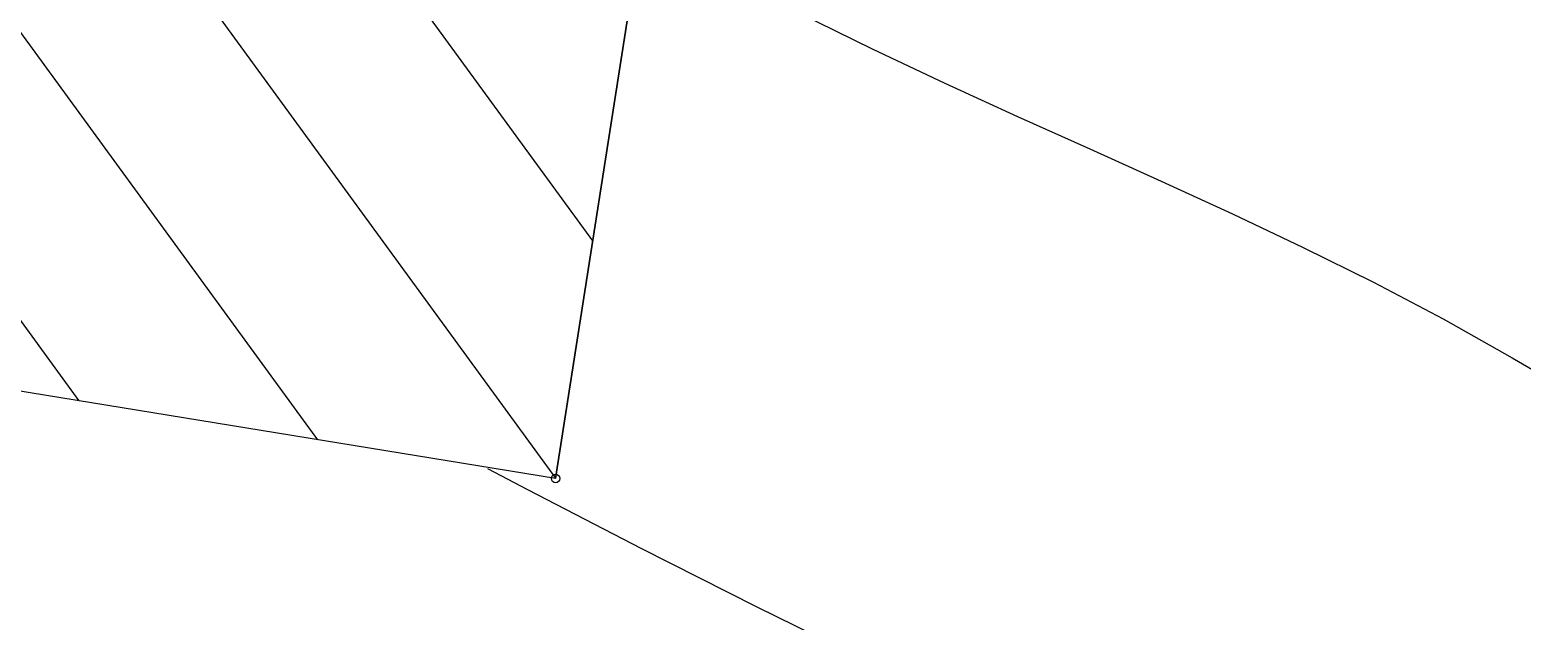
# Model space of a CAD drawing. Extents: x 524954 to 526204, y 9523489 to 9524010.
# Drawn here: x 525842.26 to 525859.84, y 9523749.57 to 9523756.54 of the extents above; entities that cross this region are included whole.
import ezdxf

# ---------------------------------------------------------------- set-up
doc = ezdxf.new("R2010")
doc.units = 0
doc.header["$PDMODE"] = 33
doc.header["$PDSIZE"] = 0.1
for name, color, linetype in [('Bati', 6, 'Continuous'), ('Bati_H', 1, 'Continuous'), ('Cloture', 7, 'Continuous'), ('CN_02_00', 4, 'Continuous'), ('CN_05_00', 6, 'Continuous'), ('TopoAlt', 3, 'Continuous'), ('TOPOJIS', 7, 'Continuous')]:
    doc.layers.add(name, color=color, linetype=linetype)
doc.styles.add('Simplex 1.0', font='Simplex.shx', dxfattribs={"width": 0.99, "height": 1})

# ---------------------------------------------------------------- blocks, each defined once
blk = doc.blocks.new('TCPOINT M')
at = {"color": 0}
blk.add_point((0, 0), dxfattribs=at)
at = {"layer": 'TopoAlt', "style": 'Simplex 1.0', "width": 0.99}
blk.add_attdef('ALT', (0.15, 0.15), '', height=1, dxfattribs=at)

msp = doc.modelspace()

# ---------------------------------------------------------------- hatches: boundary and pattern name
at = {"layer": 'Bati_H'}
h = msp.add_hatch(dxfattribs=at)
h.set_pattern_fill('_U', color=256, scale=2, angle=-53.8928, style=0, pattern_type=0)
h.set_pattern_definition([(306.107232674, (0, 0), (1.61583100173, 1.17859669685), [])])
h.paths.add_polyline_path([(525850.859, 9523766.638), (525848.452, 9523751.249), (525831.851, 9523753.957), (525834.242, 9523769.238)])

# ---------------------------------------------------------------- linework, layer by layer
at = {"layer": 'Bati', "flags": 128}
msp.add_lwpolyline([(525850.859, 9523766.638), (525848.452, 9523751.249), (525831.851, 9523753.957), (525834.242, 9523769.238), (525834.242, 9523769.238)], close=True, dxfattribs=at)
at = {"layer": 'Cloture', "flags": 128}
for points in [[(525848.452, 9523751.249), (525850.859, 9523766.638)], [(525848.452, 9523751.249), (525831.851, 9523753.957)]]:
    msp.add_lwpolyline(points, dxfattribs=at)
at = {"layer": 'CN_02_00', "elevation": 286, "flags": 128}
msp.add_lwpolyline([(525850.21, 9523757.298), (525850.442, 9523757.18), (525851.316, 9523756.739), (525852.181, 9523756.314), (525853.04, 9523755.908), (525853.895, 9523755.517), (525854.745, 9523755.134), (525855.589, 9523754.753), (525856.429, 9523754.368), (525857.262, 9523753.973), (525858.089, 9523753.563), (525858.909, 9523753.13), (525859.722, 9523752.672), (525860.53, 9523752.203)], dxfattribs=at)
at = {"layer": 'CN_05_00', "elevation": 285, "flags": 128}
msp.add_lwpolyline([(525847.648, 9523751.368), (525848.12, 9523751.121), (525849.464, 9523750.425), (525850.822, 9523749.735), (525852.182, 9523749.066)], dxfattribs=at)

# ---------------------------------------------------------------- block references
at = {"layer": 'TOPOJIS'}
msp.add_blockref('TCPOINT M', (525848.452, 9523751.249), dxfattribs=at)

doc.saveas('drawing.dxf')
